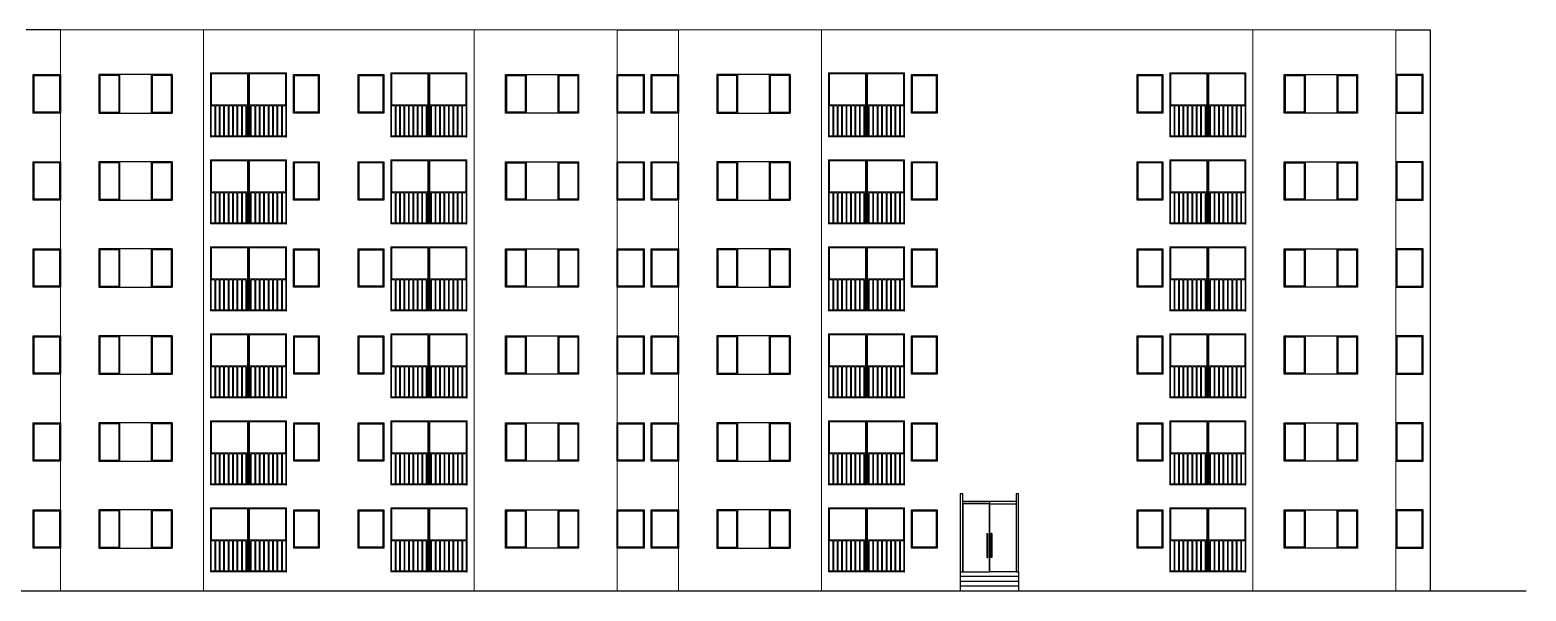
# Model space of a CAD drawing. Header units: inches. Extents: x -1960 to 5063, y 53 to 5870.
# Drawn here: x 385 to 5063, y 4114 to 5870 of the extents above; entities that cross this region are included whole.
import ezdxf

# ---------------------------------------------------------------- set-up
doc = ezdxf.new("R2010")
doc.units = ezdxf.units.IN
doc.header["$MEASUREMENT"] = 0
doc.layers.add('01 MUROS', color=7, linetype='Continuous')
doc.layers.add('Proyeccion2', color=252, linetype='Continuous')
doc.layers.add('_ELEV 1', color=7, linetype='Continuous', lineweight=9)

# ---------------------------------------------------------------- blocks, each defined once
blk = doc.blocks.new('ventana lv baranda')
at = {"layer": 'Proyeccion2', "lineweight": 18}
for points in [[(81413.5, 10869.2), (81413.5, 10969.2), (81532.5, 10969.2), (81532.5, 10869.2)], [(81416.5, 10869.2), (81416.5, 10966.2), (81529.5, 10966.2), (81529.5, 10869.2)], [(81651.5, 10869.2), (81651.5, 10969.2), (81532.5, 10969.2), (81532.5, 10869.2)], [(81648.5, 10869.2), (81648.5, 10966.2), (81535.5, 10966.2), (81535.5, 10869.2)], [(81413.5, 10769.2), (81413.5, 10866.2), (81413.5, 10869.2)], [(81413.5, 10869.2), (81651.5, 10869.2)], [(81415.9, 10769.2), (81415.9, 10866.2), (81426.8, 10866.2), (81426.8, 10769.2)], [(81429.8, 10769.2), (81429.8, 10866.2), (81440.7, 10866.2), (81440.7, 10769.2)], [(81443.7, 10769.2), (81443.7, 10866.2), (81454.5, 10866.2), (81454.5, 10769.2)], [(81457.5, 10769.2), (81457.5, 10866.2), (81468.4, 10866.2), (81468.4, 10769.2)], [(81471.4, 10769.2), (81471.4, 10866.2), (81482.3, 10866.2), (81482.3, 10769.2)], [(81485.3, 10769.2), (81485.3, 10866.2), (81496.2, 10866.2), (81496.2, 10769.2)], [(81499.2, 10769.2), (81499.2, 10866.2), (81510.1, 10866.2), (81510.1, 10769.2)], [(81513.1, 10769.2), (81513.1, 10866.2), (81524, 10866.2), (81524, 10769.2)], [(81527, 10769.2), (81527, 10866.2), (81537.9, 10866.2), (81537.9, 10769.2)], [(81527, 10772.2), (81529.5, 10772.2), (81529.5, 10866.2)], [(81532.5, 10866.2), (81532.5, 10769.2), (81651.5, 10769.2)], [(81535.5, 10866.2), (81535.5, 10772.2), (81537.9, 10772.2)], [(81540.9, 10769.2), (81540.9, 10866.2), (81551.8, 10866.2), (81551.8, 10769.2)], [(81554.8, 10769.2), (81554.8, 10866.2), (81565.7, 10866.2), (81565.7, 10769.2)], [(81568.7, 10769.2), (81568.7, 10866.2), (81579.6, 10866.2), (81579.6, 10769.2)], [(81582.6, 10769.2), (81582.6, 10866.2), (81593.5, 10866.2), (81593.5, 10769.2)], [(81596.5, 10769.2), (81596.5, 10866.2), (81607.4, 10866.2), (81607.4, 10769.2)], [(81610.4, 10769.2), (81610.4, 10866.2), (81621.3, 10866.2), (81621.3, 10769.2)], [(81624.3, 10769.2), (81624.3, 10866.2), (81635.2, 10866.2), (81635.2, 10769.2)], [(81638.2, 10769.2), (81638.2, 10866.2), (81649.1, 10866.2), (81649.1, 10769.2)], [(81651.5, 10769.2), (81651.5, 10869.2)], [(81652.1, 10869.2), (81652.1, 10869.2)], [(81652.1, 10869.2), (81652.1, 10869.2), (81652.1, 10869.2)], [(81415.9, 10772.2), (81426.8, 10772.2)], [(81429.8, 10772.2), (81440.7, 10772.2)], [(81443.7, 10772.2), (81454.5, 10772.2)], [(81457.5, 10772.2), (81468.4, 10772.2)], [(81471.4, 10772.2), (81482.3, 10772.2)], [(81485.3, 10772.2), (81496.2, 10772.2)], [(81499.2, 10772.2), (81510.1, 10772.2)], [(81513.1, 10772.2), (81524, 10772.2)], [(81540.9, 10772.2), (81551.8, 10772.2)], [(81554.8, 10772.2), (81565.7, 10772.2)], [(81568.7, 10772.2), (81579.6, 10772.2)], [(81582.6, 10772.2), (81593.5, 10772.2)], [(81596.5, 10772.2), (81607.4, 10772.2)], [(81610.4, 10772.2), (81621.3, 10772.2)], [(81624.3, 10772.2), (81635.2, 10772.2)], [(81638.2, 10772.2), (81649.1, 10772.2)]]:
    blk.add_lwpolyline(points, dxfattribs=at)
at = {"layer": 'Proyeccion2', "ltscale": 4}
for points in [[(81533.1, 10769.2), (81413.5, 10769.2)], [(81649.7, 10769.2), (81651.5, 10769.2)]]:
    blk.add_lwpolyline(points, dxfattribs=at)
blk = doc.blocks.new('ventana k')
at = {"layer": 'Proyeccion2'}
for points in [[(81761, 9955.4), (81681, 9955.4), (81681, 10075.4), (81761, 10075.4)], [(81758, 9958.4), (81684, 9958.4), (81684, 10072.4), (81758, 10072.4)]]:
    blk.add_lwpolyline(points, close=True, dxfattribs=at)
blk = doc.blocks.new('ventana dorm')
at = {"layer": 'Proyeccion2'}
for points in [[(81155, 10963.2), (81090, 10963.2), (81090, 10843.2), (81155, 10843.2)], [(81152, 10960.2), (81093, 10960.2), (81093, 10846.2), (81152, 10846.2)], [(81152, 10960.2), (81152, 10846.2)], [(81155, 10963.2), (81155, 10843.2)]]:
    blk.add_lwpolyline(points, dxfattribs=at)

msp = doc.modelspace()

# ---------------------------------------------------------------- linework, layer by layer
at = {"layer": '01 MUROS'}
msp.add_lwpolyline([(5062.6, 4114.5), (73.7, 4114.5)], dxfattribs=at)
at = {"layer": '_ELEV 1', "ltscale": 9}
for p, q in [((480.7, 4144.5), (480.7, 5869.7)), ((480.7, 4144.5), (480.7, 5869.7)), ((927.7, 4144.5), (927.7, 5869.7))]:
    msp.add_line(p, q, dxfattribs=at)
for points in [[(2220.7, 5869.7), (480.7, 5869.7)], [(927.7, 4114.5), (927.7, 5869.7)], [(1773.7, 4114.5), (1773.7, 5869.7)], [(1773.7, 4114.5), (1773.7, 5869.7)], [(2220.7, 4114.5), (2220.7, 5869.7)], [(4655.6, 5869.7), (2412.7, 5869.7)], [(2412.7, 4114.5), (2412.7, 5869.7)], [(2859.7, 4114.5), (2859.7, 5869.7)], [(4208.6, 4114.5), (4208.6, 5869.7)], [(4655.6, 4114.5), (4655.6, 5869.7)], [(480.7, 4463.5), (480.7, 4114.5), (480.7, 4114.5)], [(480.7, 4463.5), (480.7, 4114.5), (480.7, 4114.5)], [(927.7, 4463.5), (927.7, 4114.5), (927.7, 4114.5)]]:
    msp.add_lwpolyline(points, dxfattribs=at)
at = {"layer": 'Proyeccion2'}
for points in [[(480.7, 5869.7), (373.7, 5869.7)], [(2220.7, 5869.7), (2412.7, 5869.7)], [(4655.6, 5869.7), (4762.6, 5869.7)], [(4762.6, 5869.7), (4762.6, 4114.5), (4762.6, 4114.5)], [(3468.6, 4394.7), (3301.7, 4394.7), (3384.7, 4394.7), (3384.7, 4174.7)], [(3376.3, 4294.7), (3376.3, 4294.7), (3379.3, 4294.7), (3379.3, 4294.7), (3379.3, 4294.7)], [(3376.7, 4294.7), (3376.7, 4219.7), (3379.7, 4219.7), (3379.7, 4219.7), (3379.7, 4294.7)], [(3392.3, 4294.7), (3392.3, 4294.7), (3392.3, 4294.7), (3389.3, 4294.7), (3389.3, 4294.7)], [(3392.7, 4294.7), (3392.7, 4219.7), (3392.7, 4219.7), (3389.7, 4219.7), (3389.7, 4294.7)], [(3293.7, 4174.7), (3293.7, 4114.5)], [(3475.7, 4159.6), (3293.7, 4159.6)], [(3475.7, 4144.6), (3293.7, 4144.6)], [(3475.7, 4129.5), (3293.7, 4129.5)]]:
    msp.add_lwpolyline(points, dxfattribs=at)
for points in [[(480.7, 5609.7), (395.7, 5609.7), (395.7, 5729.7), (480.7, 5729.7)], [(477.7, 5612.7), (398.7, 5612.7), (398.7, 5726.7), (477.7, 5726.7)], [(2305.7, 5609.7), (2220.7, 5609.7), (2220.7, 5729.7), (2305.7, 5729.7)], [(2302.7, 5612.7), (2223.7, 5612.7), (2223.7, 5726.7), (2302.7, 5726.7)], [(2412.7, 5609.7), (2327.7, 5609.7), (2327.7, 5729.7), (2412.7, 5729.7)], [(2409.7, 5612.7), (2330.7, 5612.7), (2330.7, 5726.7), (2409.7, 5726.7)], [(4655.6, 5609.7), (4740.6, 5609.7), (4740.6, 5729.7), (4655.6, 5729.7)], [(4658.6, 5612.7), (4737.6, 5612.7), (4737.6, 5726.7), (4658.6, 5726.7)], [(480.7, 5337.5), (395.7, 5337.5), (395.7, 5457.5), (480.7, 5457.5)], [(477.7, 5340.5), (398.7, 5340.5), (398.7, 5454.5), (477.7, 5454.5)], [(2305.7, 5337.5), (2220.7, 5337.5), (2220.7, 5457.5), (2305.7, 5457.5)], [(2302.7, 5340.5), (2223.7, 5340.5), (2223.7, 5454.5), (2302.7, 5454.5)], [(2412.7, 5337.5), (2327.7, 5337.5), (2327.7, 5457.5), (2412.7, 5457.5)], [(2409.7, 5340.5), (2330.7, 5340.5), (2330.7, 5454.5), (2409.7, 5454.5)], [(4655.6, 5337.5), (4740.6, 5337.5), (4740.6, 5457.5), (4655.6, 5457.5)], [(4658.6, 5340.5), (4737.6, 5340.5), (4737.6, 5454.5), (4658.6, 5454.5)], [(480.7, 5065.3), (395.7, 5065.3), (395.7, 5185.3), (480.7, 5185.3)], [(477.7, 5068.3), (398.7, 5068.3), (398.7, 5182.3), (477.7, 5182.3)], [(2305.7, 5065.3), (2220.7, 5065.3), (2220.7, 5185.3), (2305.7, 5185.3)], [(2302.7, 5068.3), (2223.7, 5068.3), (2223.7, 5182.3), (2302.7, 5182.3)], [(2412.7, 5065.3), (2327.7, 5065.3), (2327.7, 5185.3), (2412.7, 5185.3)], [(2409.7, 5068.3), (2330.7, 5068.3), (2330.7, 5182.3), (2409.7, 5182.3)], [(4655.6, 5065.3), (4740.6, 5065.3), (4740.6, 5185.3), (4655.6, 5185.3)], [(4658.6, 5068.3), (4737.6, 5068.3), (4737.6, 5182.3), (4658.6, 5182.3)], [(480.7, 4793.1), (395.7, 4793.1), (395.7, 4913.1), (480.7, 4913.1)], [(2305.7, 4793.1), (2220.7, 4793.1), (2220.7, 4913.1), (2305.7, 4913.1)], [(2412.7, 4793.1), (2327.7, 4793.1), (2327.7, 4913.1), (2412.7, 4913.1)], [(4655.6, 4793.1), (4740.6, 4793.1), (4740.6, 4913.1), (4655.6, 4913.1)], [(477.7, 4796.1), (398.7, 4796.1), (398.7, 4910.1), (477.7, 4910.1)], [(2302.7, 4796.1), (2223.7, 4796.1), (2223.7, 4910.1), (2302.7, 4910.1)], [(2409.7, 4796.1), (2330.7, 4796.1), (2330.7, 4910.1), (2409.7, 4910.1)], [(4658.6, 4796.1), (4737.6, 4796.1), (4737.6, 4910.1), (4658.6, 4910.1)], [(480.7, 4520.9), (395.7, 4520.9), (395.7, 4640.9), (480.7, 4640.9)], [(477.7, 4523.9), (398.7, 4523.9), (398.7, 4637.9), (477.7, 4637.9)], [(2305.7, 4520.9), (2220.7, 4520.9), (2220.7, 4640.9), (2305.7, 4640.9)], [(2302.7, 4523.9), (2223.7, 4523.9), (2223.7, 4637.9), (2302.7, 4637.9)], [(2412.7, 4520.9), (2327.7, 4520.9), (2327.7, 4640.9), (2412.7, 4640.9)], [(2409.7, 4523.9), (2330.7, 4523.9), (2330.7, 4637.9), (2409.7, 4637.9)], [(4655.6, 4520.9), (4740.6, 4520.9), (4740.6, 4640.9), (4655.6, 4640.9)], [(4658.6, 4523.9), (4737.6, 4523.9), (4737.6, 4637.9), (4658.6, 4637.9)], [(3293.7, 4174.7), (3301.3, 4174.7), (3301.3, 4418.7), (3293.7, 4418.7)], [(3468.1, 4174.7), (3475.7, 4174.7), (3475.7, 4418.7), (3468.1, 4418.7)], [(480.7, 4248.7), (395.7, 4248.7), (395.7, 4368.7), (480.7, 4368.7)], [(477.7, 4251.7), (398.7, 4251.7), (398.7, 4365.7), (477.7, 4365.7)], [(2305.7, 4248.7), (2220.7, 4248.7), (2220.7, 4368.7), (2305.7, 4368.7)], [(2302.7, 4251.7), (2223.7, 4251.7), (2223.7, 4365.7), (2302.7, 4365.7)], [(2412.7, 4248.7), (2327.7, 4248.7), (2327.7, 4368.7), (2412.7, 4368.7)], [(2409.7, 4251.7), (2330.7, 4251.7), (2330.7, 4365.7), (2409.7, 4365.7)], [(3301.3, 4174.7), (3384.7, 4174.7), (3384.7, 4387.1), (3301.3, 4387.1)], [(3301.3, 4174.7), (3384.7, 4174.7), (3384.7, 4387.1), (3301.3, 4387.1)], [(3468.1, 4174.7), (3384.7, 4174.7), (3384.7, 4387.1), (3468.1, 4387.1)], [(4655.6, 4248.7), (4740.6, 4248.7), (4740.6, 4368.7), (4655.6, 4368.7)], [(4658.6, 4251.7), (4737.6, 4251.7), (4737.6, 4365.7), (4658.6, 4365.7)]]:
    msp.add_lwpolyline(points, close=True, dxfattribs=at)
at = {"layer": 'Proyeccion2', "ltscale": 4}
for points in [[(600.7, 5729.7), (600.7, 5609.7), (829.7, 5609.7), (829.7, 5729.7), (600.7, 5729.7)], [(2100.7, 5729.7), (2100.7, 5609.7), (1871.7, 5609.7), (1871.7, 5729.7), (2100.7, 5729.7)], [(2532.7, 5729.7), (2532.7, 5609.7), (2761.7, 5609.7), (2761.7, 5729.7), (2532.7, 5729.7)], [(4535.6, 5729.7), (4535.6, 5609.7), (4306.6, 5609.7), (4306.6, 5729.7), (4535.6, 5729.7)], [(600.7, 5457.5), (600.7, 5337.5), (829.7, 5337.5), (829.7, 5457.5), (600.7, 5457.5)], [(2100.7, 5457.5), (2100.7, 5337.5), (1871.7, 5337.5), (1871.7, 5457.5), (2100.7, 5457.5)], [(2532.7, 5457.5), (2532.7, 5337.5), (2761.7, 5337.5), (2761.7, 5457.5), (2532.7, 5457.5)], [(4535.6, 5457.5), (4535.6, 5337.5), (4306.6, 5337.5), (4306.6, 5457.5), (4535.6, 5457.5)], [(600.7, 5185.3), (600.7, 5065.3), (829.7, 5065.3), (829.7, 5185.3), (600.7, 5185.3)], [(2100.7, 5185.3), (2100.7, 5065.3), (1871.7, 5065.3), (1871.7, 5185.3), (2100.7, 5185.3)], [(2532.7, 5185.3), (2532.7, 5065.3), (2761.7, 5065.3), (2761.7, 5185.3), (2532.7, 5185.3)], [(4535.6, 5185.3), (4535.6, 5065.3), (4306.6, 5065.3), (4306.6, 5185.3), (4535.6, 5185.3)], [(600.7, 4913.1), (600.7, 4793.1), (829.7, 4793.1), (829.7, 4913.1), (600.7, 4913.1)], [(2100.7, 4913.1), (2100.7, 4793.1), (1871.7, 4793.1), (1871.7, 4913.1), (2100.7, 4913.1)], [(2532.7, 4913.1), (2532.7, 4793.1), (2761.7, 4793.1), (2761.7, 4913.1), (2532.7, 4913.1)], [(4535.6, 4913.1), (4535.6, 4793.1), (4306.6, 4793.1), (4306.6, 4913.1), (4535.6, 4913.1)], [(600.7, 4640.9), (600.7, 4520.9), (829.7, 4520.9), (829.7, 4640.9), (600.7, 4640.9)], [(2100.7, 4640.9), (2100.7, 4520.9), (1871.7, 4520.9), (1871.7, 4640.9), (2100.7, 4640.9)], [(2532.7, 4640.9), (2532.7, 4520.9), (2761.7, 4520.9), (2761.7, 4640.9), (2532.7, 4640.9)], [(4535.6, 4640.9), (4535.6, 4520.9), (4306.6, 4520.9), (4306.6, 4640.9), (4535.6, 4640.9)], [(600.7, 4368.7), (600.7, 4248.7), (829.7, 4248.7), (829.7, 4368.7), (600.7, 4368.7)], [(2100.7, 4368.7), (2100.7, 4248.7), (1871.7, 4248.7), (1871.7, 4368.7), (2100.7, 4368.7)], [(2532.7, 4368.7), (2532.7, 4248.7), (2761.7, 4248.7), (2761.7, 4368.7), (2532.7, 4368.7)], [(4535.6, 4368.7), (4535.6, 4248.7), (4306.6, 4248.7), (4306.6, 4368.7), (4535.6, 4368.7)], [(3475.7, 4174.7), (3475.7, 4114.5)]]:
    msp.add_lwpolyline(points, dxfattribs=at)

# ---------------------------------------------------------------- block references
at = {"layer": 'Proyeccion2'}
for name, p in [('ventana dorm', (-80489.3, -5233.6)), ('ventana dorm', (-80325.3, -5233.6)), ('ventana lv baranda', (-80463.8, -5233.6)), ('ventana k', (-80471.5, -4345.7)), ('ventana k', (-80269.6, -4345.7)), ('ventana lv baranda', (-79900.1, -5233.6)), ('ventana dorm', (-78557.3, -5233.6)), ('ventana dorm', (-78393.3, -5233.6)), ('ventana lv baranda', (-78531.8, -5233.6)), ('ventana k', (-78539.5, -4345.7)), ('ventana k', (-77834.4, -4345.7)), ('ventana lv baranda', (-77464.8, -5233.6)), ('ventana dorm', (-80489.3, -5505.8)), ('ventana dorm', (-80325.3, -5505.8)), ('ventana lv baranda', (-80463.8, -5505.8)), ('ventana k', (-80471.5, -4617.9)), ('ventana k', (-80269.6, -4617.9)), ('ventana lv baranda', (-79900.1, -5505.8)), ('ventana dorm', (-78557.3, -5505.8)), ('ventana dorm', (-78393.3, -5505.8)), ('ventana lv baranda', (-78531.8, -5505.8)), ('ventana k', (-78539.5, -4617.9)), ('ventana k', (-77834.4, -4617.9)), ('ventana lv baranda', (-77464.8, -5505.8)), ('ventana dorm', (-80489.3, -5778)), ('ventana dorm', (-80325.3, -5778)), ('ventana lv baranda', (-80463.8, -5778)), ('ventana k', (-80471.5, -4890.1)), ('ventana k', (-80269.6, -4890.1)), ('ventana lv baranda', (-79900.1, -5778)), ('ventana dorm', (-78557.3, -5778)), ('ventana dorm', (-78393.3, -5778)), ('ventana lv baranda', (-78531.8, -5778)), ('ventana k', (-78539.5, -4890.1)), ('ventana k', (-77834.4, -4890.1)), ('ventana lv baranda', (-77464.8, -5778)), ('ventana dorm', (-80489.3, -6050.2)), ('ventana dorm', (-80325.3, -6050.2)), ('ventana lv baranda', (-80463.8, -6050.2)), ('ventana k', (-80471.2, -5162.3)), ('ventana k', (-80269.3, -5162.3)), ('ventana lv baranda', (-79899.8, -6050.2)), ('ventana dorm', (-78557.3, -6050.2)), ('ventana dorm', (-78393.3, -6050.2)), ('ventana lv baranda', (-78531.8, -6050.2)), ('ventana k', (-78539.2, -5162.3)), ('ventana k', (-77834.1, -5162.3)), ('ventana lv baranda', (-77464.8, -6050.2)), ('ventana dorm', (-80489.3, -6322.4)), ('ventana dorm', (-80325.3, -6322.4)), ('ventana lv baranda', (-80463.8, -6322.4)), ('ventana k', (-80471.2, -5434.5)), ('ventana k', (-80269.3, -5434.5)), ('ventana lv baranda', (-79899.8, -6322.4)), ('ventana dorm', (-78557.3, -6322.4)), ('ventana dorm', (-78393.3, -6322.4)), ('ventana lv baranda', (-78531.8, -6322.4)), ('ventana k', (-78539.2, -5434.5)), ('ventana k', (-77834.1, -5434.5)), ('ventana lv baranda', (-77464.8, -6322.4)), ('ventana dorm', (-80489.3, -6594.6)), ('ventana dorm', (-80325.3, -6594.6)), ('ventana lv baranda', (-80463.8, -6594.6)), ('ventana k', (-80471.2, -5706.7)), ('ventana k', (-80269.3, -5706.7)), ('ventana lv baranda', (-79899.8, -6594.6)), ('ventana dorm', (-78557.3, -6594.6)), ('ventana dorm', (-78393.3, -6594.6)), ('ventana lv baranda', (-78531.8, -6594.6)), ('ventana k', (-78539.2, -5706.7)), ('ventana k', (-77834.1, -5706.7)), ('ventana lv baranda', (-77464.8, -6594.6))]:
    msp.add_blockref(name, p, dxfattribs=at)
at = {"layer": 'Proyeccion2', "xscale": -1}
for p in [(83026.7, -5233.6), (83190.7, -5233.6), (85461.7, -5233.6), (85625.7, -5233.6), (83026.7, -5505.8), (83190.7, -5505.8), (85461.7, -5505.8), (85625.7, -5505.8), (83026.7, -5778), (83190.7, -5778), (85461.7, -5778), (85625.7, -5778), (83026.7, -6050.2), (83190.7, -6050.2), (85461.7, -6050.2), (85625.7, -6050.2), (83026.7, -6322.4), (83190.7, -6322.4), (85461.7, -6322.4), (85625.7, -6322.4), (83026.7, -6594.6), (83190.7, -6594.6), (85461.7, -6594.6), (85625.7, -6594.6)]:
    msp.add_blockref('ventana dorm', p, dxfattribs=at)

doc.saveas('drawing.dxf')
